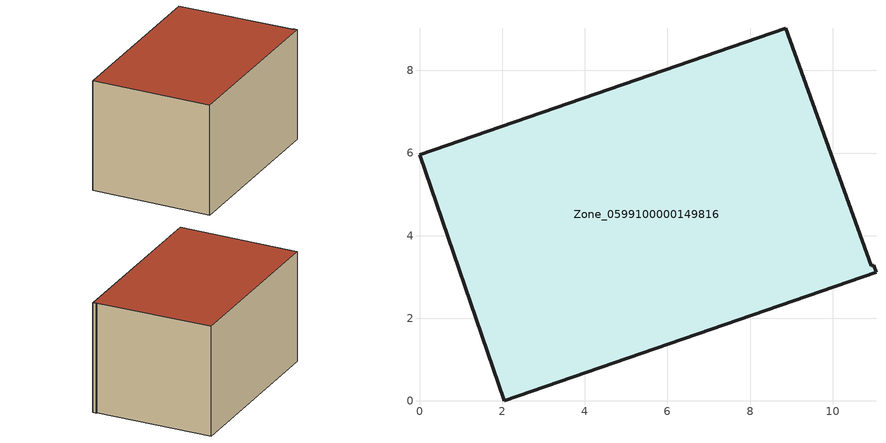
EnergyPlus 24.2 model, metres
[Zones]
Zone_0599100000149816
 floor ground (C_G): 10.99,3.29 11.05,3.11 2.05,0 0,5.96 8.87,9.02 10.93,3.27 z0
 wall outside (C_F): 2.05,0 11.05,3.11 10.99,3.29 10.93,3.27 8.87,9.02 0,5.96 2.05,0 z0:5.85
 roof outside (C_R): 11.05,3.11 10.99,3.29 10.93,3.27 8.87,9.02 0,5.96 2.05,0 z5.85
[BUILDING]
Pand.0599100000149816: North Axis=0; Terrain=City; Loads Convergence Tolerance Value=0.04; Temperature Convergence Tolerance Value=0.4; Solar Distribution=FullExterior; Maximum Number of Warmup Days=25; Minimum Number of Warmup Days=1
[Site:Location]
Rotterdam.The.Hague.AP_ZH_NLD Design_Conditions: Latitude=51.96; Longitude=4.45; Time Zone=1; Elevation=-4.5
[SITE:GROUNDTEMPERATURE:BUILDINGSURFACE]
18, 18, 18, 18, 18, 18, 18, 18, 18, 18, 18, 18
[MATERIAL] Thermal Absorptance=0.9; Solar Absorptance=0.7; Visible Absorptance=0.7
Name | Roughness | Thickness | Conductivity | Density | Specific Heat
G.TI.1946-1964 | MediumSmooth | 0.15 | 1 | 540 | 1210
F.TI.1946-1964 | Rough | 0.3 | 0.857143 | 1920 | 840
R.TI.1946-1964 | MediumRough | 0.2 | 0.277778 | 1500 | 1000
[CONSTRUCTION]
C_G: G.TI.1946-1964
C_F: F.TI.1946-1964
C_R: R.TI.1946-1964
[ZONE]
Zone_0599100000149816: Type=1; Multiplier=1; Ceiling Height=Autocalculate; Volume=Autocalculate; Floor Area=autocalculate; Part of Total Floor Area=Yes
[ZONEINFILTRATION:DESIGNFLOWRATE]
Infil_Zone_0599100000149816: Zone or ZoneList or Space or SpaceList=Zone_0599100000149816; Schedule=AlwaysOn; Design Flow Rate Calculation Method=Flow/Area; Flow Rate per Floor Area=0.003; Constant Term Coefficient=1; Temperature Term Coefficient=0; Velocity Term Coefficient=0; Velocity Squared Term Coefficient=0
[HVACTEMPLATE:ZONE:IDEALLOADSAIRSYSTEM]
Zone_0599100000149816: Maximum Heating Supply Air Temperature=50; Minimum Cooling Supply Air Temperature=13; Maximum Heating Supply Air Humidity Ratio=0.0156; Minimum Cooling Supply Air Humidity Ratio=0.0077; Heating Limit=NoLimit; Cooling Limit=NoLimit; Dehumidification Control Type=ConstantSensibleHeatRatio; Cooling Sensible Heat Ratio=0.7; Dehumidification Setpoint=60; Humidification Control Type=None; Humidification Setpoint=30; Outdoor Air Method=None; Outdoor Air Flow Rate per Person=0.00944; Outdoor Air Flow Rate per Zone Floor Area=0; Outdoor Air Flow Rate per Zone=0; Demand Controlled Ventilation Type=None; Outdoor Air Economizer Type=NoEconomizer; Heat Recovery Type=None; Sensible Heat Recovery Effectiveness=0.7; Latent Heat Recovery Effectiveness=0.65
[ZONECONTROL:THERMOSTAT]
ThermostatControl_Zone_0599100000149816: Zone or ZoneList=Zone_0599100000149816; Control Type Schedule=DualSetpointControlType; Control 1=Thermostat_Zone_0599100000149816; Temperature Difference Between Cutout And Setpoint=0
[THERMOSTATSETPOINT:DUALSETPOINT]
Thermostat_Zone_0599100000149816: Heating Setpoint Temperature Schedule=HeatingSetpoint_Zone_0599100000149816; Cooling Setpoint Temperature Schedule=CoolingSetpoint_Zone_0599100000149816
[SCHEDULE:COMPACT]
HeatingSetpoint_Zone_0599100000149816: Through: 12/31, For: AllDays, Until: 24:00, 21
CoolingSetpoint_Zone_0599100000149816: Through: 12/31, For: AllDays, Until: 24:00, 24
DualSetpointControlType: Through: 12/31, For: AllDays, Until: 24:00, 4
AlwaysOn: Through: 12/31, For: AllDays, Until: 24:00, 1
